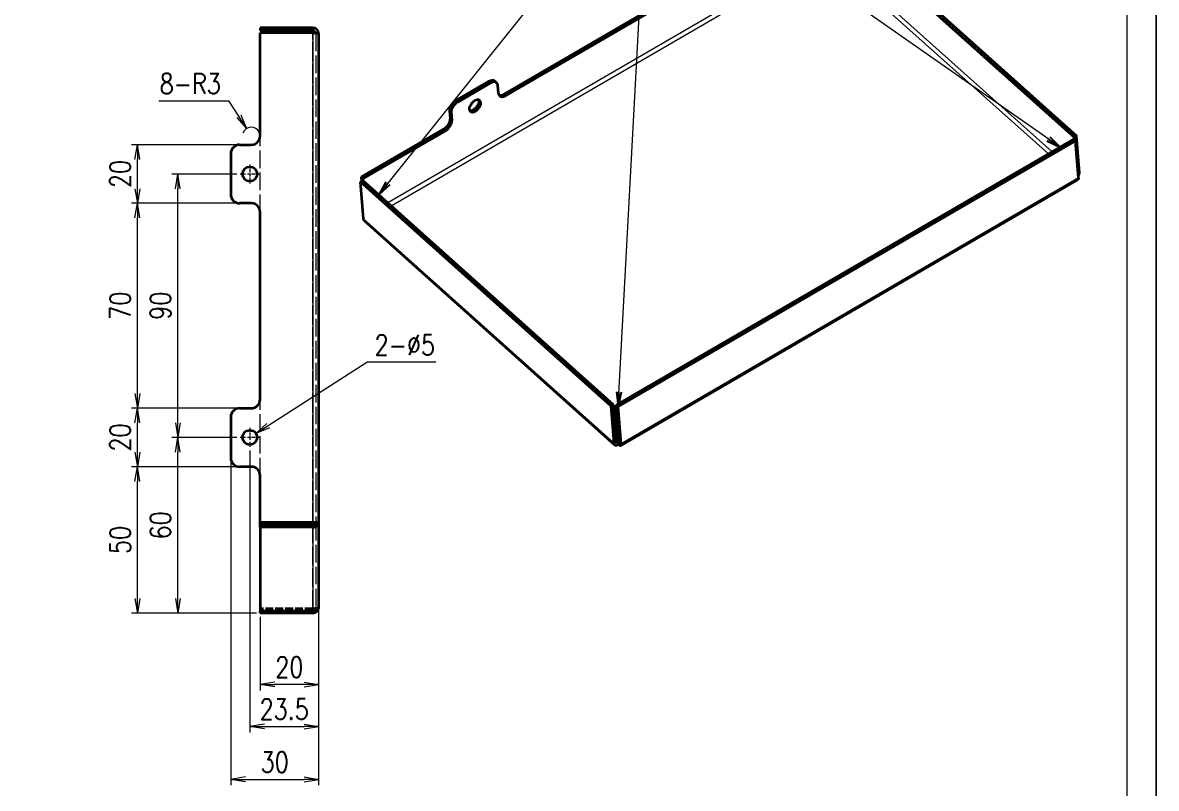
# Model space of a CAD drawing. Header units: millimetres. Extents: x 142029 to 212337, y -20537 to 1533.
# Drawn here: x 142953.2 to 143340.4, y 557 to 818.6 of the extents above; entities that cross this region are included whole.
import ezdxf

# ---------------------------------------------------------------- set-up
doc = ezdxf.new("R2010")
doc.units = ezdxf.units.MM
doc.header["$LTSCALE"] = 0.5
for name, pattern in [('AM_ISO02W050x2', [3.75, 3, -0.75]), ('AM_ISO08W050x2', [9, 6, -0.75, 1.5, -0.75]), ('DASHDOT', [18.5, 12, -3, 0.5, -3]), ('DASHED', [15, 12, -3])]:
    doc.linetypes.add(name, pattern=pattern)
for name, color, linetype, lineweight in [('中心线', 2, 'AM_ISO08W050x2', 18), ('图框', 7, 'Continuous', 18), ('标注线', 3, 'Continuous', 18), ('粗实线', 7, 'Continuous', 35), ('虚线', 1, 'AM_ISO02W050x2', 18)]:
    doc.layers.add(name, color=color, linetype=linetype, lineweight=lineweight)
doc.layers.add('打印', color=7, linetype='Continuous', lineweight=15, plot=False)
doc.layers.add('打印-禁用', color=7, linetype='Continuous', lineweight=15, plot=False)
doc.styles.add('DIM', font='romans.shx', dxfattribs={"width": 0.8, "bigfont": 'bigfont.shx'})
doc.dimstyles.new('XR 1-2$0', dxfattribs={"dimscale": 2, "dimtxt": 3.5, "dimasz": 2.5, "dimexe": 1, "dimexo": 0.625, "dimgap": 1.2, "dimtad": 1, "dimdsep": 46, "dimtxsty": 'DIM', "dimblk": 'OPEN', "dimcen": 0, "dimclrd": 8, "dimclre": 8, "dimclrt": 2, "dimazin": 2, "dimtfac": 0.5, "dimtmove": 0, "dimatfit": 3, "dimldrblk": 'OPEN', "dimfxl": 0, "dimtolj": 2, "dimlwd": 13, "dimlwe": 13, "dimarcsym": 0})
doc.dimstyles.new('XR 1-2$3', dxfattribs={"dimscale": 2, "dimtxt": 3.5, "dimasz": 2.5, "dimexe": 1, "dimexo": 0.625, "dimgap": 1.2, "dimtad": 1, "dimtoh": 1, "dimdsep": 46, "dimtxsty": 'DIM', "dimblk": 'OPEN', "dimcen": 0, "dimclrd": 8, "dimclre": 8, "dimclrt": 2, "dimazin": 2, "dimtfac": 0.5, "dimtofl": 0, "dimtmove": 0, "dimatfit": 3, "dimldrblk": 'OPEN', "dimfxl": 0, "dimtolj": 2, "dimlwd": 18, "dimlwe": 18, "dimarcsym": 0})
doc.dimstyles.new('XR 1-2$4', dxfattribs={"dimscale": 2, "dimtxt": 3.5, "dimasz": 2.5, "dimexe": 1, "dimexo": 0.625, "dimgap": 1.2, "dimtad": 1, "dimtoh": 1, "dimdsep": 46, "dimtxsty": 'DIM', "dimblk": 'OPEN', "dimcen": 0, "dimclrd": 8, "dimclre": 8, "dimclrt": 2, "dimazin": 2, "dimtfac": 0.5, "dimtofl": 0, "dimtmove": 0, "dimatfit": 3, "dimldrblk": 'OPEN', "dimfxl": 0, "dimtolj": 2, "dimlwd": 18, "dimlwe": 18, "dimarcsym": 0})
doc.dimstyles.new('XR 1-2$7', dxfattribs={"dimscale": 2, "dimtxt": 3.5, "dimasz": 2.5, "dimexe": 1, "dimexo": 0.625, "dimgap": 1.2, "dimtad": 1, "dimdsep": 46, "dimtxsty": 'DIM', "dimblk": 'OPEN', "dimcen": 0, "dimclrd": 8, "dimclre": 8, "dimclrt": 2, "dimazin": 2, "dimtfac": 0.5, "dimtmove": 0, "dimatfit": 3, "dimldrblk": 'OPEN', "dimfxl": 0, "dimtolj": 2, "dimlwd": 13, "dimlwe": 13, "dimarcsym": 0})

# ---------------------------------------------------------------- blocks, each defined once
blk = doc.blocks.new('GZDEH零件A3图框V01版')
at = {"layer": '图框', "linetype": 'Continuous'}
blk.add_line((3272.49, -1832.96), (3272.49, -1554.46), dxfattribs=at)
at = {"layer": '打印-禁用', "linetype": 'Continuous'}
blk.add_line((3277.49, -1846.46), (3277.49, -1549.46), dxfattribs=at)
blk = doc.blocks.new('DEH A3')
at = {"layer": '图框'}
blk.add_blockref('GZDEH零件A3图框V01版', (-2857.49, 1846.46), dxfattribs=at)
blk = doc.blocks.new('_Open')
at = {"color": 0, "linetype": 'ByBlock', "lineweight": -2}
for p, q in [((-1, 0.167), (0, 0)), ((-1, -0.167), (0, 0)), ((0, 0), (-1, 0))]:
    blk.add_line(p, q, dxfattribs=at)
blk = doc.blocks.new('*D34')
at = {"layer": 'Defpoints', "color": 0, "transparency": 16777216}
for p in [(142992.36, 666.84), (143029.27, 666.84), (143034.27, 616.84)]:
    blk.add_point(p, dxfattribs=at)
at = {"layer": '标注线', "color": 8, "lineweight": 13, "transparency": 16777216}
for p, q in [((143028.02, 666.84), (142990.36, 666.84)), ((142992.36, 621.84), (142992.36, 661.84)), ((143033.02, 616.84), (142990.36, 616.84))]:
    blk.add_line(p, q, dxfattribs=at)
at = {"layer": '标注线', "color": 8, "linetype": 'ByBlock', "lineweight": 13, "transparency": 16777216, "xscale": 5, "yscale": 5, "zscale": 5}
for p, rotation in [((142992.36, 666.84), 90), ((142992.36, 616.84), 270)]:
    blk.add_blockref('_Open', p, dxfattribs=dict(at, rotation=rotation))
at = {"layer": '标注线', "color": 2, "transparency": 16777216, "insert": (142986.46, 641.84), "char_height": 7, "attachment_point": 5, "rotation": 90, "style": 'DIM'}
blk.add_mtext('\\A2;50', dxfattribs=at)
blk = doc.blocks.new('*D35')
at = {"layer": 'Defpoints', "color": 0, "transparency": 16777216}
for p in [(142992.36, 686.84), (143027.27, 686.84), (143027.27, 666.84)]:
    blk.add_point(p, dxfattribs=at)
at = {"layer": '标注线', "color": 8, "lineweight": 13, "transparency": 16777216}
for p, q in [((143026.02, 686.84), (142990.36, 686.84)), ((142992.36, 671.84), (142992.36, 681.84)), ((143026.02, 666.84), (142990.36, 666.84))]:
    blk.add_line(p, q, dxfattribs=at)
at = {"layer": '标注线', "color": 8, "linetype": 'ByBlock', "lineweight": 13, "transparency": 16777216, "xscale": 5, "yscale": 5, "zscale": 5}
for p, rotation in [((142992.36, 686.84), 90), ((142992.36, 666.84), 270)]:
    blk.add_blockref('_Open', p, dxfattribs=dict(at, rotation=rotation))
at = {"layer": '标注线', "color": 2, "transparency": 16777216, "insert": (142986.46, 676.84), "char_height": 7, "attachment_point": 5, "rotation": 90, "style": 'DIM'}
blk.add_mtext('\\A2;20', dxfattribs=at)
blk = doc.blocks.new('*D36')
at = {"layer": 'Defpoints', "color": 0, "transparency": 16777216}
for p in [(142992.36, 756.84), (143027.27, 756.84), (143027.27, 686.84)]:
    blk.add_point(p, dxfattribs=at)
at = {"layer": '标注线', "color": 8, "lineweight": 13, "transparency": 16777216}
for p, q in [((143026.02, 756.84), (142990.36, 756.84)), ((142992.36, 691.84), (142992.36, 751.84)), ((143026.02, 686.84), (142990.36, 686.84))]:
    blk.add_line(p, q, dxfattribs=at)
at = {"layer": '标注线', "color": 8, "linetype": 'ByBlock', "lineweight": 13, "transparency": 16777216, "xscale": 5, "yscale": 5, "zscale": 5}
for p, rotation in [((142992.36, 756.84), 90), ((142992.36, 686.84), 270)]:
    blk.add_blockref('_Open', p, dxfattribs=dict(at, rotation=rotation))
at = {"layer": '标注线', "color": 2, "transparency": 16777216, "insert": (142986.46, 721.84), "char_height": 7, "attachment_point": 5, "rotation": 90, "style": 'DIM'}
blk.add_mtext('\\A2;70', dxfattribs=at)
blk = doc.blocks.new('*D37')
at = {"layer": 'Defpoints', "color": 0, "transparency": 16777216}
for p in [(142992.36, 776.84), (143027.27, 776.84), (143027.27, 756.84)]:
    blk.add_point(p, dxfattribs=at)
at = {"layer": '标注线', "color": 8, "lineweight": 13, "transparency": 16777216}
for p, q in [((143026.02, 776.84), (142990.36, 776.84)), ((142992.36, 761.84), (142992.36, 771.84)), ((143026.02, 756.84), (142990.36, 756.84))]:
    blk.add_line(p, q, dxfattribs=at)
at = {"layer": '标注线', "color": 8, "linetype": 'ByBlock', "lineweight": 13, "transparency": 16777216, "xscale": 5, "yscale": 5, "zscale": 5}
for p, rotation in [((142992.36, 776.84), 90), ((142992.36, 756.84), 270)]:
    blk.add_blockref('_Open', p, dxfattribs=dict(at, rotation=rotation))
at = {"layer": '标注线', "color": 2, "transparency": 16777216, "insert": (142986.46, 766.84), "char_height": 7, "attachment_point": 5, "rotation": 90, "style": 'DIM'}
blk.add_mtext('\\A2;20', dxfattribs=at)
blk = doc.blocks.new('*D38')
at = {"layer": 'Defpoints', "color": 0, "transparency": 16777216}
for p in [(143034.27, 616.84), (143054.27, 618.84), (143034.27, 592.45)]:
    blk.add_point(p, dxfattribs=at)
at = {"layer": '标注线', "color": 8, "lineweight": 13, "transparency": 16777216}
for p, q in [((143054.27, 617.59), (143054.27, 590.45)), ((143034.27, 615.59), (143034.27, 590.45)), ((143049.27, 592.45), (143039.27, 592.45))]:
    blk.add_line(p, q, dxfattribs=at)
at = {"layer": '标注线', "color": 8, "linetype": 'ByBlock', "lineweight": 13, "transparency": 16777216, "xscale": 5, "yscale": 5, "zscale": 5, "rotation": 180}
blk.add_blockref('_Open', (143034.27, 592.45), dxfattribs=at)
at = {"layer": '标注线', "color": 8, "linetype": 'ByBlock', "lineweight": 13, "transparency": 16777216, "xscale": 5, "yscale": 5, "zscale": 5}
blk.add_blockref('_Open', (143054.27, 592.45), dxfattribs=at)
at = {"layer": '标注线', "color": 2, "transparency": 16777216, "insert": (143044.27, 598.35), "char_height": 7, "attachment_point": 5, "style": 'DIM'}
blk.add_mtext('\\A2;20', dxfattribs=at)
blk = doc.blocks.new('*D39')
at = {"layer": 'Defpoints', "color": 0, "transparency": 16777216}
for p in [(143024.27, 669.84), (143054.27, 619.46), (143054.27, 560.04)]:
    blk.add_point(p, dxfattribs=at)
at = {"layer": '标注线', "color": 8, "lineweight": 13, "transparency": 16777216}
for p, q in [((143024.27, 668.59), (143024.27, 558.04)), ((143054.27, 618.21), (143054.27, 558.04)), ((143029.27, 560.04), (143049.27, 560.04))]:
    blk.add_line(p, q, dxfattribs=at)
at = {"layer": '标注线', "color": 8, "linetype": 'ByBlock', "lineweight": 13, "transparency": 16777216, "xscale": 5, "yscale": 5, "zscale": 5, "rotation": 180}
blk.add_blockref('_Open', (143024.27, 560.04), dxfattribs=at)
at = {"layer": '标注线', "color": 8, "linetype": 'ByBlock', "lineweight": 13, "transparency": 16777216, "xscale": 5, "yscale": 5, "zscale": 5}
blk.add_blockref('_Open', (143054.27, 560.04), dxfattribs=at)
at = {"layer": '标注线', "color": 2, "transparency": 16777216, "insert": (143039.27, 565.94), "char_height": 7, "attachment_point": 5, "style": 'DIM'}
blk.add_mtext('\\A2;30', dxfattribs=at)
blk = doc.blocks.new('*D40')
at = {"layer": 'Defpoints', "color": 0, "transparency": 16777216}
for p in [(143006.18, 676.84), (143027.52, 676.84), (143034.27, 616.84)]:
    blk.add_point(p, dxfattribs=at)
at = {"layer": '标注线', "color": 8, "lineweight": 13, "transparency": 16777216}
for p, q in [((143026.27, 676.84), (143004.18, 676.84)), ((143006.18, 621.84), (143006.18, 671.84)), ((143033.02, 616.84), (143004.18, 616.84))]:
    blk.add_line(p, q, dxfattribs=at)
at = {"layer": '标注线', "color": 8, "linetype": 'ByBlock', "lineweight": 13, "transparency": 16777216, "xscale": 5, "yscale": 5, "zscale": 5}
for p, rotation in [((143006.18, 676.84), 90), ((143006.18, 616.84), 270)]:
    blk.add_blockref('_Open', p, dxfattribs=dict(at, rotation=rotation))
at = {"layer": '标注线', "color": 2, "transparency": 16777216, "insert": (143000.28, 646.84), "char_height": 7, "attachment_point": 5, "rotation": 90, "style": 'DIM'}
blk.add_mtext('\\A2;60', dxfattribs=at)
blk = doc.blocks.new('*D41')
at = {"layer": 'Defpoints', "color": 0, "transparency": 16777216}
for p in [(143006.18, 766.84), (143027.52, 766.84), (143027.52, 676.84)]:
    blk.add_point(p, dxfattribs=at)
at = {"layer": '标注线', "color": 8, "lineweight": 13, "transparency": 16777216}
for p, q in [((143026.27, 766.84), (143004.18, 766.84)), ((143006.18, 681.84), (143006.18, 761.84)), ((143026.27, 676.84), (143004.18, 676.84))]:
    blk.add_line(p, q, dxfattribs=at)
at = {"layer": '标注线', "color": 8, "linetype": 'ByBlock', "lineweight": 13, "transparency": 16777216, "xscale": 5, "yscale": 5, "zscale": 5}
for p, rotation in [((143006.18, 766.84), 90), ((143006.18, 676.84), 270)]:
    blk.add_blockref('_Open', p, dxfattribs=dict(at, rotation=rotation))
at = {"layer": '标注线', "color": 2, "transparency": 16777216, "insert": (143000.28, 721.84), "char_height": 7, "attachment_point": 5, "rotation": 90, "style": 'DIM'}
blk.add_mtext('\\A2;90', dxfattribs=at)
blk = doc.blocks.new('*D42')
at = {"layer": 'Defpoints', "color": 0, "transparency": 16777216}
for p in [(143030.77, 673.59), (143054.27, 619.46), (143054.27, 578.1)]:
    blk.add_point(p, dxfattribs=at)
at = {"layer": '标注线', "color": 8, "lineweight": 13, "transparency": 16777216}
for p, q in [((143030.77, 672.34), (143030.77, 576.1)), ((143054.27, 618.21), (143054.27, 576.1)), ((143035.77, 578.1), (143049.27, 578.1))]:
    blk.add_line(p, q, dxfattribs=at)
at = {"layer": '标注线', "color": 8, "linetype": 'ByBlock', "lineweight": 13, "transparency": 16777216, "xscale": 5, "yscale": 5, "zscale": 5, "rotation": 180}
blk.add_blockref('_Open', (143030.77, 578.1), dxfattribs=at)
at = {"layer": '标注线', "color": 8, "linetype": 'ByBlock', "lineweight": 13, "transparency": 16777216, "xscale": 5, "yscale": 5, "zscale": 5}
blk.add_blockref('_Open', (143054.27, 578.1), dxfattribs=at)
at = {"layer": '标注线', "color": 2, "transparency": 16777216, "insert": (143042.52, 584), "char_height": 7, "attachment_point": 5, "style": 'DIM'}
blk.add_mtext('\\A2;23.5', dxfattribs=at)
blk = doc.blocks.new('*D43')
at = {"layer": 'Defpoints', "color": 0, "transparency": 16777216}
for p in [(143029.66, 782.37), (143031.27, 779.84)]:
    blk.add_point(p, dxfattribs=at)
at = {"layer": '标注线', "color": 8, "lineweight": 18, "transparency": 16777216}
for p in [(142999.63, 791.83), (143026.97, 786.59)]:
    blk.add_line(p, (143023.63, 791.83), dxfattribs=at)
blk.add_arc((143031.27, 779.84), 3, 24.0494, 161.4362, dxfattribs=at)
at = {"layer": '标注线', "color": 8, "linetype": 'ByBlock', "lineweight": 18, "transparency": 16777216, "xscale": 5, "yscale": 5, "zscale": 5, "rotation": 302.49371090567}
blk.add_blockref('_Open', (143029.66, 782.37), dxfattribs=at)
at = {"layer": '标注线', "color": 2, "transparency": 16777216, "insert": (143010.43, 797.73), "char_height": 7, "attachment_point": 5, "style": 'DIM'}
blk.add_mtext('\\A2;\\A2;8-R3', dxfattribs=at)
blk = doc.blocks.new('*D45')
at = {"layer": 'Defpoints', "color": 0, "transparency": 16777216}
for p in [(143032.87, 678.19), (143028.66, 675.49)]:
    blk.add_point(p, dxfattribs=at)
at = {"layer": '标注线', "color": 8, "lineweight": 18, "transparency": 16777216}
for p in [(143037.08, 680.89), (143094.24, 702.52)]:
    blk.add_line(p, (143070.77, 702.52), dxfattribs=at)
at = {"layer": '标注线', "color": 8, "linetype": 'ByBlock', "lineweight": 18, "transparency": 16777216, "xscale": 5, "yscale": 5, "zscale": 5, "rotation": 212.6950529926831}
blk.add_blockref('_Open', (143032.87, 678.19), dxfattribs=at)
at = {"layer": '标注线', "color": 2, "transparency": 16777216, "insert": (143083.71, 708.42), "char_height": 7, "attachment_point": 5, "style": 'DIM'}
blk.add_mtext('\\A2;2-%%c5', dxfattribs=at)

msp = doc.modelspace()

# ---------------------------------------------------------------- linework, layer by layer
at = {"color": 4, "lineweight": 13}
for p, q in [((143203.5, 829.962), (143077.908, 756.973)), ((143079.01, 755.986), (143204.262, 828.777)), ((143244.595, 826.484), (143303.536, 773.691)), ((143304.772, 774.409), (143245.409, 827.579)), ((143052.267, 815.135), (143052.267, 647.798)), ((143313.778, 765.512), (143157.561, 674.725)), ((143155.173, 674.861), (143069.595, 751.511)), ((143052.267, 646.167), (143052.267, 617.518))]:
    msp.add_line(p, q, dxfattribs=at)
at = {"color": 4, "lineweight": 13, "ltscale": 0.020286}
for p, q in [((143112.878, 797.89), (143112.274, 798.432)), ((143117.608, 794.177), (143118.212, 793.635)), ((143101.149, 791.966), (143101.753, 791.425)), ((143099.539, 787.932), (143098.935, 788.473)), ((143097.551, 781.628), (143096.947, 782.169)), ((143099.161, 785.663), (143099.765, 785.121))]:
    msp.add_line(p, q, dxfattribs=at)
at = {"color": 4, "lineweight": 13, "ltscale": 0.024149}
msp.add_line((143156.642, 675.24), (143155.922, 675.885), dxfattribs=at)
at = {"color": 4, "lineweight": 13, "ltscale": 0.00876}
msp.add_line((143156.945, 675.416), (143156.642, 675.24), dxfattribs=at)
at = {"color": 4, "lineweight": 13, "ltscale": 0.023097}
msp.add_line((143052.267, 647.798), (143052.267, 646.874), dxfattribs=at)
at = {"layer": '中心线', "linetype": 'DASHDOT', "ltscale": 0.1625}
for p, q in [((143034.017, 766.842), (143027.517, 766.842)), ((143030.767, 770.092), (143030.767, 763.592)), ((143030.767, 680.092), (143030.767, 673.592)), ((143034.017, 676.842), (143027.517, 676.842))]:
    msp.add_line(p, q, dxfattribs=at)
at = {"layer": '打印'}
msp.add_lwpolyline([(142500.375, 951.912), (143340.375, 951.912), (143340.375, 357.912), (142500.375, 357.912)], close=True, dxfattribs=at)
at = {"layer": '粗实线'}
for p, q in [((143244.391, 840.226), (143312.29, 779.41)), ((143245.185, 840.688), (143313.084, 779.872)), ((143168.466, 823.733), (143117.608, 794.177)), ((143169.07, 823.192), (143118.212, 793.635)), ((143034.267, 779.842), (143034.267, 815.135)), ((143054.267, 814.842), (143054.267, 647.671)), ((143096.947, 782.169), (143068.901, 765.87)), ((143097.551, 781.628), (143069.506, 765.329)), ((143312.155, 778.7), (143155.938, 687.913)), ((143312.76, 778.159), (143156.542, 687.372)), ((143154.154, 687.507), (143068.577, 764.158)), ((143154.949, 687.969), (143069.371, 764.62)), ((143157.459, 674.138), (143313.472, 764.807)), ((143034.267, 689.842), (143034.267, 753.842)), ((143069.907, 750.894), (143155.371, 674.346)), ((143054.267, 647.671), (143054.267, 618.842)), ((143034.267, 646.167), (143034.267, 617.518))]:
    msp.add_line(p, q, dxfattribs=at)
at = {"layer": '粗实线', "ltscale": 0.45}
for p, q in [((143052.267, 816.842), (143034.267, 816.842)), ((143052.267, 815.842), (143034.267, 815.842)), ((143052.267, 815.135), (143034.267, 815.135)), ((143052.267, 647.798), (143034.267, 647.798)), ((143052.267, 646.874), (143034.267, 646.874)), ((143052.267, 646.167), (143034.267, 646.167)), ((143052.267, 617.518), (143034.267, 617.518)), ((143052.267, 616.842), (143034.267, 616.842))]:
    msp.add_line(p, q, dxfattribs=at)
at = {"layer": '粗实线', "ltscale": 0.025}
for p, q in [((143034.267, 816.842), (143034.267, 815.842)), ((143052.267, 816.842), (143052.267, 815.842)), ((143053.267, 647.671), (143054.267, 647.671))]:
    msp.add_line(p, q, dxfattribs=at)
at = {"layer": '粗实线', "ltscale": 0.321686}
for p, q in [((143101.149, 791.966), (143112.274, 798.432)), ((143101.753, 791.425), (143112.878, 797.89))]:
    msp.add_line(p, q, dxfattribs=at)
at = {"layer": '粗实线', "ltscale": 0.020286}
for p, q in [((143115.05, 798.017), (143114.445, 798.559)), ((143312.76, 778.159), (143312.155, 778.7)), ((143069.506, 765.329), (143068.901, 765.87)), ((143156.542, 687.372), (143155.938, 687.913)), ((143157.561, 674.725), (143156.957, 675.266))]:
    msp.add_line(p, q, dxfattribs=at)
at = {"layer": '粗实线', "ltscale": 0.070487}
for p, q in [((143115.658, 794.358), (143115.432, 797.168)), ((143098.935, 788.473), (143099.161, 785.663)), ((143099.539, 787.932), (143099.765, 785.121))]:
    msp.add_line(p, q, dxfattribs=at)
at = {"layer": '粗实线', "ltscale": 0.022978}
for p, q in [((143313.084, 779.872), (143312.29, 779.41)), ((143068.577, 764.158), (143069.371, 764.62)), ((143154.154, 687.507), (143154.949, 687.969)), ((143155.173, 674.861), (143155.967, 675.322))]:
    msp.add_line(p, q, dxfattribs=at)
at = {"layer": '粗实线', "ltscale": 0.022432}
for p, q in [((143312.362, 778.515), (143312.29, 779.41)), ((143069.578, 764.435), (143069.506, 765.329))]:
    msp.add_line(p, q, dxfattribs=at)
at = {"layer": '粗实线', "ltscale": 0.317192}
for p, q in [((143314.103, 767.225), (143313.084, 779.872)), ((143313.778, 765.512), (143312.76, 778.159)), ((143069.595, 751.511), (143068.577, 764.158)), ((143155.173, 674.861), (143154.154, 687.507)), ((143155.967, 675.322), (143154.949, 687.969)), ((143156.957, 675.266), (143155.938, 687.913)), ((143157.561, 674.725), (143156.542, 687.372))]:
    msp.add_line(p, q, dxfattribs=at)
at = {"layer": '粗实线', "ltscale": 0.1}
for p, q in [((143027.267, 776.842), (143031.267, 776.842)), ((143031.267, 756.842), (143027.267, 756.842)), ((143027.267, 686.842), (143031.267, 686.842)), ((143031.267, 666.842), (143027.267, 666.842))]:
    msp.add_line(p, q, dxfattribs=at)
at = {"layer": '粗实线', "ltscale": 0.35}
for p, q in [((143024.267, 773.842), (143024.267, 759.842)), ((143024.267, 683.842), (143024.267, 669.842))]:
    msp.add_line(p, q, dxfattribs=at)
at = {"layer": '粗实线', "ltscale": 0.012781}
msp.add_line((143314.103, 767.225), (143313.661, 766.968), dxfattribs=at)
at = {"layer": '粗实线', "ltscale": 0.03651}
msp.add_line((143069.019, 764.415), (143068.901, 765.87), dxfattribs=at)
at = {"layer": '粗实线', "ltscale": 0.017622}
msp.add_line((143156.642, 675.24), (143156.698, 674.538), dxfattribs=at)
at = {"layer": '粗实线', "ltscale": 0.401115}
msp.add_line((143034.267, 647.798), (143034.267, 663.842), dxfattribs=at)
at = {"layer": '粗实线', "ltscale": 0.023097}
msp.add_line((143034.267, 646.874), (143034.267, 647.798), dxfattribs=at)
at = {"layer": '粗实线', "ltscale": 0.017678}
for p, q in [((143034.267, 646.167), (143034.267, 646.874)), ((143052.267, 646.167), (143052.267, 646.874))]:
    msp.add_line(p, q, dxfattribs=at)
at = {"layer": '粗实线', "ltscale": 0.016889}
for p, q in [((143034.267, 616.842), (143034.267, 617.518)), ((143052.267, 616.842), (143052.267, 617.518))]:
    msp.add_line(p, q, dxfattribs=at)
at = {"layer": '粗实线'}
for centre in [(143030.767, 766.842), (143030.767, 676.842)]:
    msp.add_circle(centre, 2.5, dxfattribs=at)
for centre, radius, start, end in [((143052.267, 814.842), 2, 0, 90), ((143052.267, 814.842), 1, 11.39438, 90), ((143045.611, 741.45), 73.985, 84.07602, 84.83839), ((143031.267, 779.842), 3, 270, 0), ((143027.267, 773.842), 3, 90, 180), ((143027.267, 759.842), 3, 180, 270), ((143031.267, 753.842), 3, 0, 90), ((143031.267, 689.842), 3, 270, 0), ((143027.267, 683.842), 3, 90, 180), ((143027.267, 669.842), 3, 180, 270), ((143031.267, 663.842), 3, 0, 90), ((143052.267, 618.842), 2, 270, 0)]:
    msp.add_arc(centre, radius, start, end, dxfattribs=at)
for centre, major_axis, start_param, end_param in [((143112.444, 796.324), (2.002, 2.235), 6.2831348, 7.3469466), ((143113.048, 795.783), (-2.002, -2.235), 3.1415421, 4.2053539), ((143113.048, 795.783), (-2.002, -2.235), 2.6345576, 3.1415421), ((143118.042, 795.743), (2.002, 2.235), 2.6345576, 3.1415421), ((143117.438, 796.285), (-2.002, -2.235), 0.2335029, 1.0637613), ((143101.319, 789.859), (2.002, 2.235), 1.0637613, 2.6345576), ((143101.923, 789.317), (-2.002, -2.235), 4.2053539, 5.7761503), ((143107.684, 790.091), (1.668, 1.862), 1.0637613, 3.1415421), ((143107.079, 790.632), (-1.668, -1.862), 1.0637613, 2.8602282), ((143107.684, 790.091), (-1.668, -1.862), 3.1415421, 4.2053539), ((143107.684, 790.091), (-1.668, -1.862), 1.0637613, 3.1415421), ((143118.042, 795.743), (2.002, 2.235), 3.1415421, 4.2053539), ((143107.079, 790.632), (1.668, 1.862), 3.4229562, 4.2053539), ((143107.684, 790.091), (1.668, 1.862), 3.1415421, 4.2053539), ((143096.777, 784.277), (-2.002, -2.235), 1.0637613, 2.6345576), ((143097.381, 783.736), (2.002, 2.235), 4.2053539, 5.7761503)]:
    msp.add_ellipse(centre, major_axis=major_axis, ratio=0.5844592, start_param=start_param, end_param=end_param, dxfattribs=at)
for points, knots in [([(143052.267, 815.135), (143052.411, 815.122), (143052.554, 815.108), (143052.677, 815.097), (143052.87, 815.078), (143053.061, 815.059), (143053.141, 815.051), (143053.257, 815.039), (143053.375, 815.026), (143053.404, 815.022), (143053.495, 815.012), (143053.579, 815.002), (143053.622, 814.996), (143053.679, 814.989), (143053.737, 814.981), (143053.756, 814.979), (143053.795, 814.973), (143053.837, 814.967), (143053.859, 814.964), (143053.965, 814.947), (143054.056, 814.93), (143054.107, 814.918), (143054.182, 814.899), (143054.233, 814.879), (143054.256, 814.867), (143054.267, 814.855), (143054.267, 814.842)], [0, 0, 0, 0, 0, 0, 1.1615679, 1.1615679, 1.1615679, 1.9715536, 1.9715536, 1.9715536, 2.2441629, 2.2441629, 2.2441629, 2.8040864, 2.8040864, 2.8040864, 3.0552589, 3.0552589, 3.0552589, 3.3064314, 3.3064314, 3.3064314, 4.3070653, 4.3070653, 4.3070653, 5.1504853, 5.1504853, 5.1504853, 5.1504853, 5.1504853, 5.1504853]), ([(143313.725, 766.175), (143313.74, 766.197), (143313.755, 766.22), (143313.77, 766.244), (143313.845, 766.366), (143313.911, 766.489), (143313.951, 766.578), (143314.008, 766.717), (143314.048, 766.847), (143314.062, 766.902), (143314.084, 766.998), (143314.097, 767.1), (143314.101, 767.142), (143314.103, 767.184), (143314.103, 767.225)], [0, 0, 0, 0, 0, 0, 0.2422494, 0.2422494, 0.2422494, 1.2075157, 1.2075157, 1.2075157, 1.8808347, 1.8808347, 1.8808347, 2.3294111, 2.3294111, 2.3294111, 2.3294111, 2.3294111, 2.3294111]), ([(143313.778, 765.512), (143313.776, 765.421), (143313.768, 765.334), (143313.755, 765.26), (143313.725, 765.138), (143313.682, 765.038), (143313.657, 764.989), (143313.617, 764.929), (143313.564, 764.876), (143313.553, 764.865), (143313.53, 764.846), (143313.506, 764.828), (143313.495, 764.82), (143313.483, 764.813), (143313.472, 764.806)], [0, 0, 0, 0, 0, 0, 0.8988604, 0.8988604, 0.8988604, 1.744419, 1.744419, 1.744419, 1.9585107, 1.9585107, 1.9585107, 2.1611435, 2.1611435, 2.1611435, 2.1611435, 2.1611435, 2.1611435]), ([(143069.906, 750.895), (143069.853, 750.943), (143069.809, 750.993), (143069.772, 751.042), (143069.707, 751.144), (143069.654, 751.268), (143069.628, 751.341), (143069.608, 751.424), (143069.595, 751.511)], [0, 0, 0, 0, 0, 0, 0.8259238, 0.8259238, 0.8259238, 1.6764079, 1.6764079, 1.6764079, 1.6764079, 1.6764079, 1.6764079]), ([(143155.173, 674.861), (143155.173, 674.784), (143155.18, 674.711), (143155.194, 674.649), (143155.225, 674.545), (143155.27, 674.462), (143155.296, 674.422), (143155.329, 674.383), (143155.37, 674.346)], [0, 0, 0, 0, 0, 0, 0.8322317, 0.8322317, 0.8322317, 1.6247174, 1.6247174, 1.6247174, 1.6247174, 1.6247174, 1.6247174]), ([(143155.37, 674.346), (143155.387, 674.331), (143155.406, 674.316), (143155.426, 674.302), (143155.468, 674.275), (143155.515, 674.253), (143155.537, 674.244), (143155.579, 674.229), (143155.617, 674.219), (143155.635, 674.215), (143155.672, 674.208), (143155.717, 674.203), (143155.742, 674.201), (143155.799, 674.198), (143155.86, 674.201), (143155.892, 674.204), (143155.984, 674.215), (143156.071, 674.234), (143156.126, 674.25), (143156.232, 674.285), (143156.339, 674.33), (143156.395, 674.356), (143156.488, 674.405), (143156.589, 674.465), (143156.625, 674.488), (143156.662, 674.512), (143156.698, 674.538)], [0, 0, 0, 0, 0, 0, 0.3322499, 0.3322499, 0.3322499, 0.6728175, 0.6728175, 0.6728175, 1.0014106, 1.0014106, 1.0014106, 1.3308279, 1.3308279, 1.3308279, 1.6765488, 1.6765488, 1.6765488, 2.3669381, 2.3669381, 2.3669381, 3.060122, 3.060122, 3.060122, 3.4425776, 3.4425776, 3.4425776, 3.4425776, 3.4425776, 3.4425776]), ([(143156.038, 675.091), (143156.059, 675.073), (143156.083, 675.058), (143156.11, 675.047), (143156.212, 675.025), (143156.343, 675.053), (143156.443, 675.096), (143156.544, 675.159), (143156.642, 675.24)], [0, 0, 0, 0, 0, 0, 0.6059197, 0.6059197, 0.6059197, 2.0770484, 2.0770484, 2.0770484, 2.0770484, 2.0770484, 2.0770484]), ([(143156.642, 675.24), (143156.711, 675.145), (143156.78, 675.068), (143156.846, 675.014), (143156.906, 674.987), (143156.946, 674.998), (143156.95, 674.999), (143156.953, 675), (143156.957, 675.002)], [0, 0, 0, 0, 0, 0, 1.5238501, 1.5238501, 1.5238501, 1.6802695, 1.6802695, 1.6802695, 1.6802695, 1.6802695, 1.6802695]), ([(143156.698, 674.538), (143156.762, 674.467), (143156.827, 674.402), (143156.885, 674.35), (143156.985, 674.266), (143157.075, 674.206), (143157.12, 674.178), (143157.185, 674.146), (143157.251, 674.125), (143157.267, 674.121), (143157.316, 674.11), (143157.359, 674.108), (143157.38, 674.111), (143157.406, 674.115), (143157.432, 674.124), (143157.44, 674.128), (143157.449, 674.132), (143157.458, 674.137)], [0, 0, 0, 0, 0, 0, 0.8995964, 0.8995964, 0.8995964, 1.7298091, 1.7298091, 1.7298091, 2.0085499, 2.0085499, 2.0085499, 2.5505707, 2.5505707, 2.5505707, 2.7932934, 2.7932934, 2.7932934, 2.7932934, 2.7932934, 2.7932934]), ([(143156.957, 675.002), (143156.969, 675.01), (143156.979, 675.022), (143156.986, 675.038), (143156.993, 675.076), (143156.99, 675.126), (143156.987, 675.152), (143156.979, 675.191), (143156.967, 675.232), (143156.964, 675.243), (143156.961, 675.255), (143156.957, 675.266)], [0, 0, 0, 0, 0, 0, 0.5997798, 0.5997798, 0.5997798, 1.122883, 1.122883, 1.122883, 1.3049305, 1.3049305, 1.3049305, 1.3049305, 1.3049305, 1.3049305]), ([(143157.458, 674.137), (143157.466, 674.141), (143157.473, 674.146), (143157.481, 674.152), (143157.519, 674.184), (143157.548, 674.228), (143157.563, 674.268), (143157.584, 674.347), (143157.591, 674.437), (143157.592, 674.488), (143157.587, 674.569), (143157.573, 674.662), (143157.569, 674.683), (143157.565, 674.704), (143157.561, 674.725)], [0, 0, 0, 0, 0, 0, 0.205596, 0.205596, 0.205596, 1.0285376, 1.0285376, 1.0285376, 1.8737651, 1.8737651, 1.8737651, 2.1048833, 2.1048833, 2.1048833, 2.1048833, 2.1048833, 2.1048833]), ([(143053.267, 647.671), (143053.267, 647.683), (143053.235, 647.696), (143053.175, 647.708), (143052.998, 647.734), (143052.74, 647.759), (143052.582, 647.772), (143052.425, 647.785), (143052.267, 647.798)], [0, 0, 0, 0, 0, 0, 1.4187523, 1.4187523, 1.4187523, 3.0658358, 3.0658358, 3.0658358, 3.0658358, 3.0658358, 3.0658358]), ([(143054.267, 647.671), (143054.267, 647.675), (143054.26, 647.679), (143054.248, 647.683), (143054.21, 647.691), (143054.156, 647.698), (143054.119, 647.702), (143054.055, 647.709), (143053.969, 647.715), (143053.95, 647.717), (143053.91, 647.72), (143053.868, 647.723), (143053.847, 647.724), (143053.781, 647.728), (143053.722, 647.732), (143053.694, 647.734), (143053.62, 647.738), (143053.524, 647.743), (143053.472, 647.745), (143053.294, 647.754), (143053.115, 647.762), (143053.018, 647.767), (143052.823, 647.775), (143052.608, 647.784), (143052.5, 647.788), (143052.383, 647.793), (143052.267, 647.798)], [0, 0, 0, 0, 0, 0, 0.6320764, 0.6320764, 0.6320764, 1.569533, 1.569533, 1.569533, 1.8170331, 1.8170331, 1.8170331, 2.0645333, 2.0645333, 2.0645333, 2.5907041, 2.5907041, 2.5907041, 3.1086832, 3.1086832, 3.1086832, 4.2222586, 4.2222586, 4.2222586, 5.1602741, 5.1602741, 5.1602741, 5.1602741, 5.1602741, 5.1602741]), ([(143052.267, 646.874), (143052.294, 646.875), (143052.322, 646.878), (143052.349, 646.881), (143052.378, 646.884), (143052.408, 646.889), (143052.41, 646.889), (143052.413, 646.89), (143052.417, 646.891), (143052.419, 646.891), (143052.423, 646.891), (143052.427, 646.892), (143052.429, 646.893), (143052.456, 646.898), (143052.483, 646.903), (143052.508, 646.909), (143052.535, 646.915), (143052.561, 646.923), (143052.563, 646.923), (143052.566, 646.924), (143052.57, 646.925), (143052.572, 646.926), (143052.576, 646.927), (143052.58, 646.928), (143052.581, 646.929), (143052.608, 646.937), (143052.633, 646.945), (143052.657, 646.953), (143052.682, 646.963), (143052.707, 646.973), (143052.709, 646.974), (143052.712, 646.975), (143052.716, 646.977), (143052.718, 646.977), (143052.722, 646.978), (143052.725, 646.98), (143052.727, 646.981), (143052.751, 646.992), (143052.775, 647.003), (143052.797, 647.014), (143052.822, 647.027), (143052.846, 647.04), (143052.849, 647.042), (143052.856, 647.045), (143052.862, 647.05), (143052.865, 647.051), (143052.884, 647.063), (143052.903, 647.075), (143052.918, 647.085), (143052.939, 647.099), (143052.959, 647.114), (143052.964, 647.119), (143052.973, 647.124), (143052.981, 647.132), (143052.984, 647.134), (143053.003, 647.149), (143053.021, 647.165), (143053.037, 647.179), (143053.052, 647.195), (143053.068, 647.211), (143053.069, 647.212), (143053.071, 647.215), (143053.074, 647.217), (143053.075, 647.218), (143053.077, 647.221), (143053.079, 647.224), (143053.081, 647.225), (143053.096, 647.242), (143053.111, 647.26), (143053.125, 647.277), (143053.138, 647.296), (143053.151, 647.315), (143053.152, 647.316), (143053.154, 647.319), (143053.156, 647.321), (143053.157, 647.322), (143053.159, 647.325), (143053.16, 647.328), (143053.161, 647.329), (143053.173, 647.348), (143053.185, 647.368), (143053.194, 647.386), (143053.204, 647.406), (143053.213, 647.426), (143053.214, 647.427), (143053.215, 647.43), (143053.217, 647.433), (143053.218, 647.434), (143053.219, 647.437), (143053.219, 647.44), (143053.22, 647.442), (143053.228, 647.462), (143053.236, 647.482), (143053.242, 647.501), (143053.247, 647.522), (143053.252, 647.542), (143053.252, 647.544), (143053.253, 647.547), (143053.254, 647.55), (143053.255, 647.551), (143053.255, 647.554), (143053.255, 647.557), (143053.256, 647.559), (143053.26, 647.582), (143053.264, 647.605), (143053.266, 647.627), (143053.267, 647.649), (143053.267, 647.671)], [0, 0, 0, 0, 0, 0, 0.2867063, 0.2867063, 0.2867063, 0.3071875, 0.3071875, 0.3071875, 0.3276688, 0.3276688, 0.3276688, 0.3481633, 0.3481633, 0.3481633, 0.6145648, 0.6145648, 0.6145648, 0.6350599, 0.6350599, 0.6350599, 0.655555, 0.655555, 0.655555, 0.6759969, 0.6759969, 0.6759969, 0.9417049, 0.9417049, 0.9417049, 0.9621464, 0.9621464, 0.9621464, 0.9825879, 0.9825879, 0.9825879, 1.0029215, 1.0029215, 1.0029215, 1.2672232, 1.2672232, 1.2672232, 1.3078887, 1.3078887, 1.3078887, 1.3482485, 1.3482485, 1.3482485, 1.5500359, 1.5500359, 1.5500359, 1.6307561, 1.6307561, 1.6307561, 1.670762, 1.670762, 1.670762, 1.910772, 1.910772, 1.910772, 1.930775, 1.930775, 1.930775, 1.9507779, 1.9507779, 1.9507779, 1.9705972, 1.9705972, 1.9705972, 2.2282101, 2.2282101, 2.2282101, 2.248029, 2.248029, 2.248029, 2.2678479, 2.2678479, 2.2678479, 2.2875122, 2.2875122, 2.2875122, 2.5431037, 2.5431037, 2.5431037, 2.5627672, 2.5627672, 2.5627672, 2.5824308, 2.5824308, 2.5824308, 2.6019921, 2.6019921, 2.6019921, 2.8562406, 2.8562406, 2.8562406, 2.8758013, 2.8758013, 2.8758013, 2.8953619, 2.8953619, 2.8953619, 2.9143089, 2.9143089, 2.9143089, 3.1984501, 3.1984501, 3.1984501, 3.1984501, 3.1984501, 3.1984501]), ([(143052.267, 646.167), (143052.34, 646.169), (143052.413, 646.173), (143052.485, 646.18), (143052.618, 646.197), (143052.739, 646.219), (143052.795, 646.231), (143052.929, 646.263), (143053.061, 646.304), (143053.142, 646.332), (143053.256, 646.379), (143053.371, 646.435), (143053.403, 646.451), (143053.493, 646.499), (143053.576, 646.551), (143053.62, 646.581), (143053.677, 646.622), (143053.736, 646.668), (143053.755, 646.683), (143053.794, 646.716), (143053.835, 646.754), (143053.854, 646.772), (143053.919, 646.837), (143053.978, 646.905), (143054.014, 646.951), (143054.076, 647.039), (143054.124, 647.122), (143054.145, 647.161), (143054.181, 647.238), (143054.21, 647.319), (143054.223, 647.36), (143054.245, 647.443), (143054.259, 647.534), (143054.264, 647.579), (143054.267, 647.625), (143054.267, 647.671)], [0, 0, 0, 0, 0, 0, 0.5900708, 0.5900708, 0.5900708, 1.148522, 1.148522, 1.148522, 1.9642709, 1.9642709, 1.9642709, 2.2368344, 2.2368344, 2.2368344, 2.8215557, 2.8215557, 2.8215557, 3.0814519, 3.0814519, 3.0814519, 3.3470808, 3.3470808, 3.3470808, 3.9057923, 3.9057923, 3.9057923, 4.4310921, 4.4310921, 4.4310921, 4.9392844, 4.9392844, 4.9392844, 5.3949257, 5.3949257, 5.3949257, 5.3949257, 5.3949257, 5.3949257]), ([(143054.267, 618.842), (143054.267, 618.792), (143054.263, 618.743), (143054.257, 618.694), (143054.23, 618.562), (143054.186, 618.45), (143054.153, 618.381), (143054.099, 618.292), (143054.026, 618.197), (143054.01, 618.178), (143053.976, 618.139), (143053.939, 618.1), (143053.919, 618.079), (143053.856, 618.018), (143053.788, 617.962), (143053.748, 617.933), (143053.676, 617.882), (143053.597, 617.834), (143053.553, 617.808), (143053.472, 617.765), (143053.386, 617.726), (143053.356, 617.713), (143053.295, 617.688), (143053.234, 617.665), (143053.204, 617.655), (143053.063, 617.608), (143052.93, 617.575), (143052.827, 617.555), (143052.66, 617.53), (143052.471, 617.518), (143052.404, 617.516), (143052.335, 617.516), (143052.267, 617.518)], [0, 0, 0, 0, 0, 0, 0.5252723, 0.5252723, 0.5252723, 1.5297387, 1.5297387, 1.5297387, 1.7909829, 1.7909829, 1.7909829, 2.0480907, 2.0480907, 2.0480907, 2.6053903, 2.6053903, 2.6053903, 3.1235022, 3.1235022, 3.1235022, 3.4096726, 3.4096726, 3.4096726, 3.6958429, 3.6958429, 3.6958429, 4.7689213, 4.7689213, 4.7689213, 5.3197242, 5.3197242, 5.3197242, 5.3197242, 5.3197242, 5.3197242])]:
    msp.add_open_spline(points, degree=5, knots=knots, dxfattribs=at)
msp.add_open_spline([(143155.967, 675.322), (143155.962, 675.262), (143155.967, 675.208), (143155.981, 675.16), (143156.006, 675.121), (143156.038, 675.091)], degree=5, dxfattribs=at)
at = {"layer": '虚线', "linetype": 'DASHED', "ltscale": 0.025}
for p, q in [((143052.267, 816.842), (143052.267, 815.842)), ((143053.267, 814.842), (143054.267, 814.842)), ((143053.267, 814.842), (143054.267, 814.842)), ((143052.267, 616.842), (143052.267, 617.842)), ((143053.267, 618.842), (143054.267, 618.842)), ((143053.267, 618.842), (143054.267, 618.842))]:
    msp.add_line(p, q, dxfattribs=at)
at = {"layer": '虚线', "linetype": 'DASHED'}
for p, q in [((143052.267, 647.798), (143052.267, 815.135)), ((143052.267, 815.135), (143052.267, 647.798)), ((143052.267, 618.549), (143052.267, 815.135)), ((143053.267, 814.842), (143053.267, 647.671)), ((143034.267, 753.842), (143034.267, 779.842)), ((143034.267, 663.842), (143034.267, 689.842)), ((143052.267, 646.874), (143052.267, 618.549)), ((143052.267, 618.225), (143052.267, 646.874)), ((143053.267, 647.671), (143053.267, 618.842))]:
    msp.add_line(p, q, dxfattribs=at)
at = {"layer": '虚线', "linetype": 'DASHED', "ltscale": 0.45}
for p, q in [((143052.267, 618.549), (143034.267, 618.549)), ((143052.267, 618.225), (143034.267, 618.225)), ((143052.267, 617.842), (143034.267, 617.842))]:
    msp.add_line(p, q, dxfattribs=at)
at = {"layer": '虚线', "linetype": 'DASHED', "ltscale": 0.017678}
msp.add_line((143052.267, 617.518), (143052.267, 618.225), dxfattribs=at)
at = {"layer": '虚线', "linetype": 'DASHED', "ltscale": 0.008111}
msp.add_line((143052.267, 617.518), (143052.267, 617.842), dxfattribs=at)
at = {"layer": '虚线', "linetype": 'DASHED'}
for centre, start, end in [((143052.267, 814.842), 0, 11.39438), ((143052.267, 618.842), 270, 0)]:
    msp.add_arc(centre, 1, start, end, dxfattribs=at)
for points, knots in [([(143052.267, 815.135), (143052.29, 815.131), (143052.314, 815.126), (143052.337, 815.122), (143052.369, 815.116), (143052.4, 815.11), (143052.408, 815.109), (143052.431, 815.104), (143052.454, 815.1), (143052.47, 815.097), (143052.493, 815.093), (143052.516, 815.088), (143052.523, 815.087), (143052.538, 815.084), (143052.554, 815.081), (143052.561, 815.079), (143052.577, 815.077), (143052.591, 815.074), (143052.599, 815.072), (143052.624, 815.067), (143052.65, 815.062), (143052.668, 815.058), (143052.69, 815.054), (143052.711, 815.049), (143052.715, 815.048), (143052.722, 815.047), (143052.729, 815.046), (143052.732, 815.045), (143052.753, 815.04), (143052.774, 815.036), (143052.791, 815.032), (143052.814, 815.027), (143052.837, 815.022), (143052.843, 815.021), (143052.854, 815.018), (143052.863, 815.016), (143052.866, 815.015), (143052.885, 815.011), (143052.903, 815.007), (143052.918, 815.003), (143052.939, 814.998), (143052.959, 814.993), (143052.965, 814.991), (143052.974, 814.989), (143052.981, 814.987), (143052.984, 814.986), (143053.003, 814.981), (143053.022, 814.976), (143053.037, 814.971), (143053.053, 814.966), (143053.068, 814.962), (143053.07, 814.961), (143053.072, 814.961), (143053.075, 814.96), (143053.076, 814.959), (143053.078, 814.959), (143053.08, 814.958), (143053.081, 814.958), (143053.097, 814.952), (143053.112, 814.947), (143053.125, 814.943), (143053.139, 814.937), (143053.152, 814.932), (143053.152, 814.932), (143053.155, 814.931), (143053.157, 814.93), (143053.158, 814.93), (143053.159, 814.929), (143053.161, 814.929), (143053.161, 814.928), (143053.174, 814.923), (143053.185, 814.918), (143053.195, 814.913), (143053.204, 814.908), (143053.213, 814.903), (143053.214, 814.903), (143053.215, 814.902), (143053.217, 814.901), (143053.218, 814.901), (143053.219, 814.9), (143053.22, 814.899), (143053.221, 814.899), (143053.239, 814.887), (143053.253, 814.876), (143053.262, 814.864), (143053.267, 814.853), (143053.267, 814.842)], [0, 0, 0, 0, 0, 0, 0.2482338, 0.2482338, 0.2482338, 0.3309784, 0.3309784, 0.3309784, 0.495968, 0.495968, 0.495968, 0.5784628, 0.5784628, 0.5784628, 0.6609576, 0.6609576, 0.6609576, 0.7427473, 0.7427473, 0.7427473, 0.9472197, 0.9472197, 0.9472197, 0.9881146, 0.9881146, 0.9881146, 1.0284067, 1.0284067, 1.0284067, 1.2298635, 1.2298635, 1.2298635, 1.3104478, 1.3104478, 1.3104478, 1.3500056, 1.3500056, 1.3500056, 1.5477883, 1.5477883, 1.5477883, 1.6269043, 1.6269043, 1.6269043, 1.6656575, 1.6656575, 1.6656575, 1.8981597, 1.8981597, 1.8981597, 1.9175364, 1.9175364, 1.9175364, 1.9369131, 1.9369131, 1.9369131, 1.9558503, 1.9558503, 1.9558503, 2.2020045, 2.2020045, 2.2020045, 2.2209418, 2.2209418, 2.2209418, 2.2398792, 2.2398792, 2.2398792, 2.2584452, 2.2584452, 2.2584452, 2.4997668, 2.4997668, 2.4997668, 2.5183327, 2.5183327, 2.5183327, 2.5368986, 2.5368986, 2.5368986, 2.5613431, 2.5613431, 2.5613431, 3.1135349, 3.1135349, 3.1135349, 3.1135349, 3.1135349, 3.1135349]), ([(143053.267, 814.842), (143053.267, 814.873), (143053.232, 814.903), (143053.164, 814.934), (143052.978, 814.993), (143052.714, 815.05), (143052.569, 815.079), (143052.418, 815.107), (143052.267, 815.135)], [0, 0, 0, 0, 0, 0, 1.5187263, 1.5187263, 1.5187263, 3.110676, 3.110676, 3.110676, 3.110676, 3.110676, 3.110676]), ([(143054.267, 814.842), (143054.267, 814.855), (143054.256, 814.867), (143054.233, 814.878), (143054.183, 814.899), (143054.111, 814.917), (143054.063, 814.929), (143053.971, 814.946), (143053.861, 814.963), (143053.831, 814.968), (143053.746, 814.98), (143053.674, 814.99), (143053.637, 814.995), (143053.559, 815.004), (143053.469, 815.015), (143053.449, 815.017), (143053.397, 815.023), (143053.344, 815.029), (143053.311, 815.033), (143053.279, 815.036), (143053.247, 815.04)], [0, 0, 0, 0, 0, 0, 0.8407385, 0.8407385, 0.8407385, 1.8040088, 1.8040088, 1.8040088, 2.1446119, 2.1446119, 2.1446119, 2.8296625, 2.8296625, 2.8296625, 3.0111734, 3.0111734, 3.0111734, 3.3122486, 3.3122486, 3.3122486, 3.3122486, 3.3122486, 3.3122486]), ([(143052.267, 618.549), (143052.29, 618.554), (143052.314, 618.558), (143052.337, 618.563), (143052.369, 618.568), (143052.4, 618.574), (143052.408, 618.576), (143052.431, 618.58), (143052.454, 618.585), (143052.47, 618.588), (143052.493, 618.592), (143052.516, 618.596), (143052.523, 618.598), (143052.538, 618.601), (143052.554, 618.604), (143052.561, 618.605), (143052.577, 618.608), (143052.591, 618.611), (143052.599, 618.613), (143052.624, 618.618), (143052.65, 618.623), (143052.668, 618.626), (143052.69, 618.631), (143052.711, 618.635), (143052.715, 618.636), (143052.722, 618.638), (143052.729, 618.639), (143052.732, 618.64), (143052.753, 618.644), (143052.774, 618.649), (143052.791, 618.652), (143052.814, 618.657), (143052.837, 618.663), (143052.843, 618.664), (143052.854, 618.666), (143052.863, 618.668), (143052.866, 618.669), (143052.885, 618.674), (143052.903, 618.678), (143052.918, 618.682), (143052.939, 618.687), (143052.959, 618.692), (143052.965, 618.694), (143052.974, 618.696), (143052.981, 618.698), (143052.984, 618.699), (143053.003, 618.704), (143053.022, 618.709), (143053.037, 618.713), (143053.053, 618.718), (143053.068, 618.723), (143053.07, 618.723), (143053.072, 618.724), (143053.075, 618.725), (143053.076, 618.725), (143053.078, 618.726), (143053.08, 618.727), (143053.081, 618.727), (143053.097, 618.732), (143053.112, 618.737), (143053.125, 618.742), (143053.139, 618.747), (143053.152, 618.752), (143053.152, 618.753), (143053.155, 618.753), (143053.157, 618.754), (143053.158, 618.755), (143053.159, 618.755), (143053.161, 618.756), (143053.161, 618.756), (143053.174, 618.761), (143053.185, 618.767), (143053.195, 618.771), (143053.204, 618.776), (143053.213, 618.782), (143053.214, 618.782), (143053.215, 618.783), (143053.217, 618.783), (143053.218, 618.784), (143053.219, 618.785), (143053.22, 618.785), (143053.221, 618.786), (143053.239, 618.797), (143053.253, 618.809), (143053.262, 618.82), (143053.267, 618.831), (143053.267, 618.842)], [0, 0, 0, 0, 0, 0, 0.2482338, 0.2482338, 0.2482338, 0.3309784, 0.3309784, 0.3309784, 0.495968, 0.495968, 0.495968, 0.5784628, 0.5784628, 0.5784628, 0.6609576, 0.6609576, 0.6609576, 0.7427473, 0.7427473, 0.7427473, 0.9472197, 0.9472197, 0.9472197, 0.9881146, 0.9881146, 0.9881146, 1.0284067, 1.0284067, 1.0284067, 1.2298635, 1.2298635, 1.2298635, 1.3104478, 1.3104478, 1.3104478, 1.3500056, 1.3500056, 1.3500056, 1.5477883, 1.5477883, 1.5477883, 1.6269043, 1.6269043, 1.6269043, 1.6656575, 1.6656575, 1.6656575, 1.8981597, 1.8981597, 1.8981597, 1.9175364, 1.9175364, 1.9175364, 1.9369131, 1.9369131, 1.9369131, 1.9558503, 1.9558503, 1.9558503, 2.2020045, 2.2020045, 2.2020045, 2.2209418, 2.2209418, 2.2209418, 2.2398792, 2.2398792, 2.2398792, 2.2584452, 2.2584452, 2.2584452, 2.4997668, 2.4997668, 2.4997668, 2.5183327, 2.5183327, 2.5183327, 2.5368986, 2.5368986, 2.5368986, 2.5613431, 2.5613431, 2.5613431, 3.1135349, 3.1135349, 3.1135349, 3.1135349, 3.1135349, 3.1135349]), ([(143053.267, 618.842), (143053.267, 618.824), (143053.266, 618.807), (143053.264, 618.789), (143053.261, 618.77), (143053.257, 618.751), (143053.256, 618.749), (143053.256, 618.747), (143053.255, 618.744), (143053.255, 618.743), (143053.255, 618.741), (143053.254, 618.738), (143053.253, 618.737), (143053.249, 618.719), (143053.243, 618.702), (143053.237, 618.686), (143053.23, 618.668), (143053.222, 618.652), (143053.221, 618.65), (143053.22, 618.648), (143053.219, 618.645), (143053.219, 618.644), (143053.218, 618.642), (143053.216, 618.639), (143053.215, 618.638), (143053.206, 618.621), (143053.197, 618.605), (143053.187, 618.589), (143053.176, 618.573), (143053.164, 618.557), (143053.163, 618.556), (143053.161, 618.554), (143053.16, 618.552), (143053.159, 618.55), (143053.157, 618.548), (143053.156, 618.546), (143053.154, 618.545), (143053.152, 618.543), (143053.151, 618.541), (143053.15, 618.539), (143053.137, 618.524), (143053.123, 618.509), (143053.11, 618.495), (143053.095, 618.48), (143053.079, 618.466), (143053.078, 618.465), (143053.076, 618.463), (143053.074, 618.461), (143053.072, 618.46), (143053.07, 618.458), (143053.067, 618.456), (143053.066, 618.455), (143053.051, 618.442), (143053.035, 618.429), (143053.02, 618.418), (143053.002, 618.405), (143052.983, 618.393), (143052.98, 618.391), (143052.972, 618.385), (143052.963, 618.381), (143052.958, 618.377), (143052.938, 618.366), (143052.917, 618.354), (143052.902, 618.347), (143052.884, 618.338), (143052.865, 618.329), (143052.862, 618.328), (143052.856, 618.324), (143052.849, 618.322), (143052.846, 618.321), (143052.824, 618.311), (143052.801, 618.302), (143052.781, 618.295), (143052.757, 618.287), (143052.733, 618.279), (143052.729, 618.279), (143052.723, 618.276), (143052.716, 618.274), (143052.712, 618.273), (143052.686, 618.266), (143052.659, 618.259), (143052.635, 618.254), (143052.61, 618.248), (143052.584, 618.244), (143052.582, 618.243), (143052.579, 618.242), (143052.575, 618.242), (143052.573, 618.241), (143052.569, 618.241), (143052.565, 618.241), (143052.563, 618.24), (143052.537, 618.236), (143052.511, 618.232), (143052.486, 618.23), (143052.459, 618.227), (143052.432, 618.225), (143052.431, 618.225), (143052.427, 618.225), (143052.423, 618.224), (143052.421, 618.224), (143052.417, 618.225), (143052.413, 618.224), (143052.411, 618.224), (143052.381, 618.223), (143052.351, 618.222), (143052.323, 618.222), (143052.295, 618.223), (143052.267, 618.225)], [0, 0, 0, 0, 0, 0, 0.2669871, 0.2669871, 0.2669871, 0.2860624, 0.2860624, 0.2860624, 0.3051377, 0.3051377, 0.3051377, 0.3242781, 0.3242781, 0.3242781, 0.5730495, 0.5730495, 0.5730495, 0.5921909, 0.5921909, 0.5921909, 0.6113323, 0.6113323, 0.6113323, 0.6305686, 0.6305686, 0.6305686, 0.8805787, 0.8805787, 0.8805787, 0.8998143, 0.8998143, 0.8998143, 0.91905, 0.91905, 0.91905, 0.9384283, 0.9384283, 0.9384283, 0.9578067, 0.9578067, 0.9578067, 1.2096747, 1.2096747, 1.2096747, 1.2290522, 1.2290522, 1.2290522, 1.2486071, 1.2486071, 1.2486071, 1.268162, 1.268162, 1.268162, 1.5027904, 1.5027904, 1.5027904, 1.5418994, 1.5418994, 1.5418994, 1.6209272, 1.6209272, 1.6209272, 1.8184842, 1.8184842, 1.8184842, 1.8579979, 1.8579979, 1.8579979, 1.8979067, 1.8979067, 1.8979067, 2.1373403, 2.1373403, 2.1373403, 2.1772489, 2.1772489, 2.1772489, 2.2174836, 2.2174836, 2.2174836, 2.4789894, 2.4789894, 2.4789894, 2.4991075, 2.4991075, 2.4991075, 2.5193756, 2.5193756, 2.5193756, 2.5396437, 2.5396437, 2.5396437, 2.803108, 2.803108, 2.803108, 2.8233763, 2.8233763, 2.8233763, 2.843793, 2.843793, 2.843793, 2.8642097, 2.8642097, 2.8642097, 3.158111, 3.158111, 3.158111, 3.158111, 3.158111, 3.158111]), ([(143052.267, 618.549), (143052.411, 618.563), (143052.554, 618.576), (143052.677, 618.588), (143052.87, 618.606), (143053.061, 618.625), (143053.141, 618.634), (143053.257, 618.646), (143053.375, 618.659), (143053.404, 618.662), (143053.495, 618.673), (143053.579, 618.683), (143053.622, 618.688), (143053.679, 618.695), (143053.737, 618.703), (143053.756, 618.706), (143053.795, 618.712), (143053.837, 618.718), (143053.859, 618.721), (143053.965, 618.738), (143054.056, 618.755), (143054.107, 618.766), (143054.182, 618.785), (143054.233, 618.806), (143054.256, 618.818), (143054.267, 618.83), (143054.267, 618.842)], [0, 0, 0, 0, 0, 0, 1.1615689, 1.1615689, 1.1615689, 1.9715558, 1.9715558, 1.9715558, 2.2441655, 2.2441655, 2.2441655, 2.804089, 2.804089, 2.804089, 3.0552617, 3.0552617, 3.0552617, 3.3064344, 3.3064344, 3.3064344, 4.3070683, 4.3070683, 4.3070683, 5.1504885, 5.1504885, 5.1504885, 5.1504885, 5.1504885, 5.1504885])]:
    msp.add_open_spline(points, degree=5, knots=knots, dxfattribs=at)

# ---------------------------------------------------------------- block references
at = {"layer": '图框', "xscale": 2, "yscale": 2, "zscale": 2}
msp.add_blockref('DEH A3', (142500.375, 357.912), dxfattribs=at)

# ---------------------------------------------------------------- dimensions: what is measured, and where the dimension line sits
at = {"layer": '标注线'}
dim = msp.add_radius_dim(center=(143031.267, 779.842), mpoint=(143029.655, 782.373), text='\\A2;8-<>', dimstyle='XR 1-2$4', override={"dimtxsty": 'DIM'}, dxfattribs=at)
dim.commit()
dim.dimension.update_dxf_attribs({"geometry": '*D43', "text_midpoint": (143010.432, 791.829), "dimtype": 164})
for base, p1, p2, picture, middle in [((142992.359, 776.842), (143027.267, 756.842), (143027.267, 776.842), '*D37', (142986.459, 766.842)), ((143006.184, 766.842), (143027.517, 676.842), (143027.517, 766.842), '*D41', (143000.284, 721.842)), ((142992.359, 756.842), (143027.267, 686.842), (143027.267, 756.842), '*D36', (142986.459, 721.842)), ((142992.359, 686.842), (143027.267, 666.842), (143027.267, 686.842), '*D35', (142986.459, 676.842)), ((143006.184, 676.842), (143034.267, 616.842), (143027.517, 676.842), '*D40', (143000.284, 646.842)), ((142992.359, 666.842), (143034.267, 616.842), (143029.267, 666.842), '*D34', (142986.459, 641.842))]:
    dim = msp.add_linear_dim(base=base, p1=p1, p2=p2, angle=90, dimstyle='XR 1-2$0', dxfattribs=at)
    dim.commit()
    dim.dimension.update_dxf_attribs({"geometry": picture, "text_midpoint": middle})
dim = msp.add_diameter_dim_2p(p1=(143028.663, 675.492), p2=(143032.871, 678.193), dimstyle='XR 1-2$3', override={"dimpost": '2-%%c<>'}, dxfattribs=at)
dim.commit()
dim.dimension.update_dxf_attribs({"geometry": '*D45', "text_midpoint": (143083.708, 702.522), "dimtype": 163})
for base, p1, p2, picture, middle in [((143054.267, 578.099), (143030.767, 673.592), (143054.267, 619.46), '*D42', (143042.517, 583.999)), ((143054.267, 560.043), (143024.267, 669.842), (143054.267, 619.46), '*D39', (143039.267, 565.943)), ((143034.267, 592.453), (143054.267, 618.842), (143034.267, 616.842), '*D38', (143044.267, 598.353))]:
    dim = msp.add_linear_dim(base=base, p1=p1, p2=p2, dimstyle='XR 1-2$0', dxfattribs=at)
    dim.commit()
    dim.dimension.update_dxf_attribs({"geometry": picture, "text_midpoint": middle})

# ---------------------------------------------------------------- leaders
for points in [[(143074.788, 759.768), (143166.574, 874.492)], [(143156.542, 687.372), (143166.574, 874.492)], [(143307.569, 776.035), (143166.574, 874.492)]]:
    msp.add_leader(points, dimstyle='XR 1-2$7', override={"dimgap": 1.2, "dimtad": 1}, dxfattribs=at)

doc.saveas('drawing.dxf')
